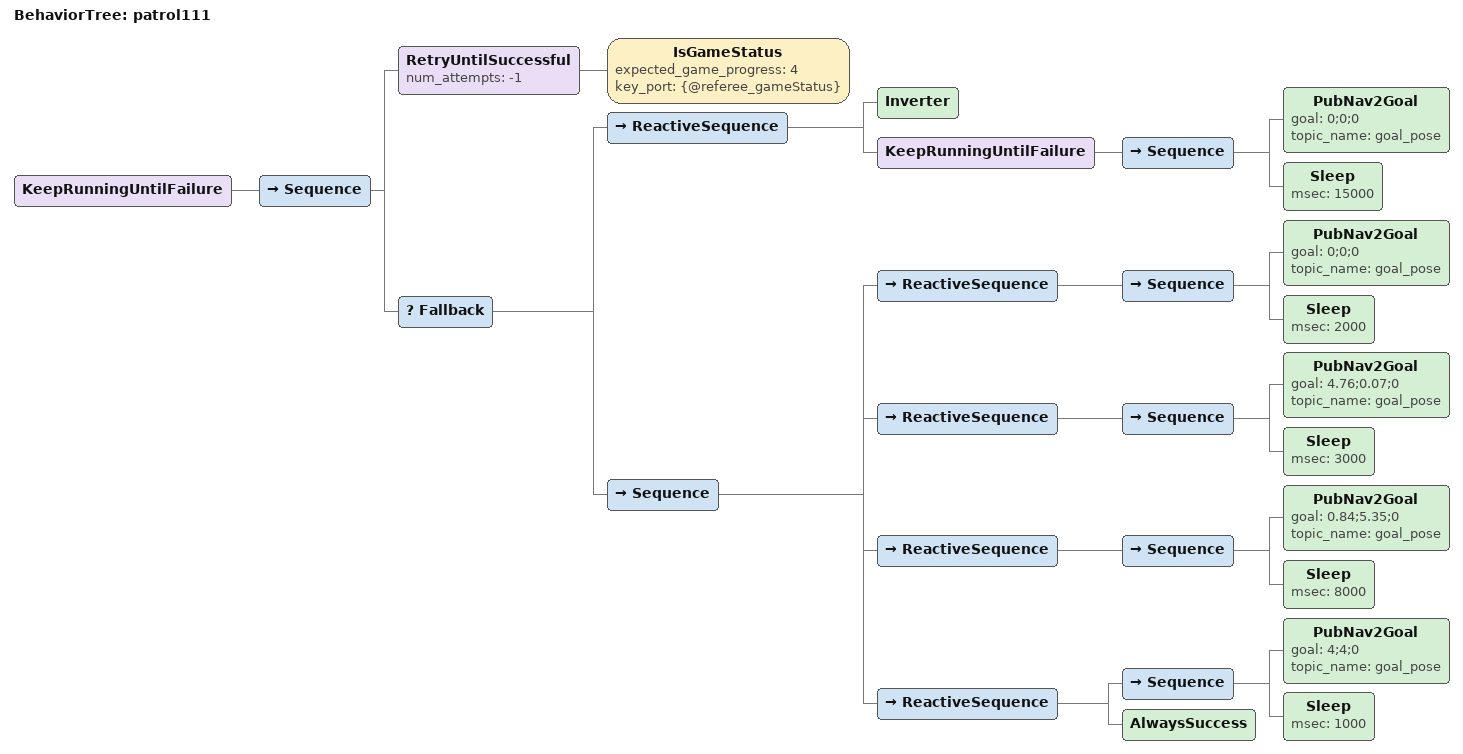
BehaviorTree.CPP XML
<?xml version="1.0" encoding="UTF-8"?>
<root BTCPP_format="4">
  <BehaviorTree ID="patrol111">
    <KeepRunningUntilFailure>
      <Sequence>
        <RetryUntilSuccessful num_attempts="-1">
          <IsGameStatus expected_game_progress="4"
                        key_port="{@referee_gameStatus}"/>
        </RetryUntilSuccessful>
        <Fallback>
          <ReactiveSequence>
            <Inverter>
                          hp_min="79"
                          key_port="{@referee_robotStatus}"/>
            </Inverter>
            <KeepRunningUntilFailure>
              <Sequence>
                <PubNav2Goal goal="0;0;0"
                             topic_name="goal_pose"/>
                <Sleep msec="15000"/>
              </Sequence>
            </KeepRunningUntilFailure>
          </ReactiveSequence>
          <Sequence>
            <ReactiveSequence>
                          hp_min="200"
                          key_port="{@referee_robotStatus}"/>
              <Sequence>
                <PubNav2Goal goal="0;0;0"
                             topic_name="goal_pose"/>
                <Sleep msec="2000"/>
              </Sequence>
            </ReactiveSequence>
            <ReactiveSequence>
                          hp_min="200"
                          key_port="{@referee_robotStatus}"/>
              <Sequence>
                <PubNav2Goal goal="4.76;0.07;0"
                             topic_name="goal_pose"/>
                <Sleep msec="3000"/>
              </Sequence>
            </ReactiveSequence>
            <ReactiveSequence>
                          hp_min="200"
                          key_port="{@referee_robotStatus}"/>
              <Sequence>
                <PubNav2Goal goal="0.84;5.35;0"
                             topic_name="goal_pose"/>
                <Sleep msec="8000"/>
              </Sequence>
            </ReactiveSequence>
            <ReactiveSequence>
                          hp_min="200"
                          key_port="{@referee_robotStatus}"/>
              <Sequence>
                <PubNav2Goal goal="4;4;0"
                             topic_name="goal_pose"/>
                <Sleep msec="1000"/>
              </Sequence>
              <AlwaysSuccess/>
            </ReactiveSequence>
          </Sequence>
        </Fallback>
      </Sequence>
    </KeepRunningUntilFailure>
  </BehaviorTree>

</root>
